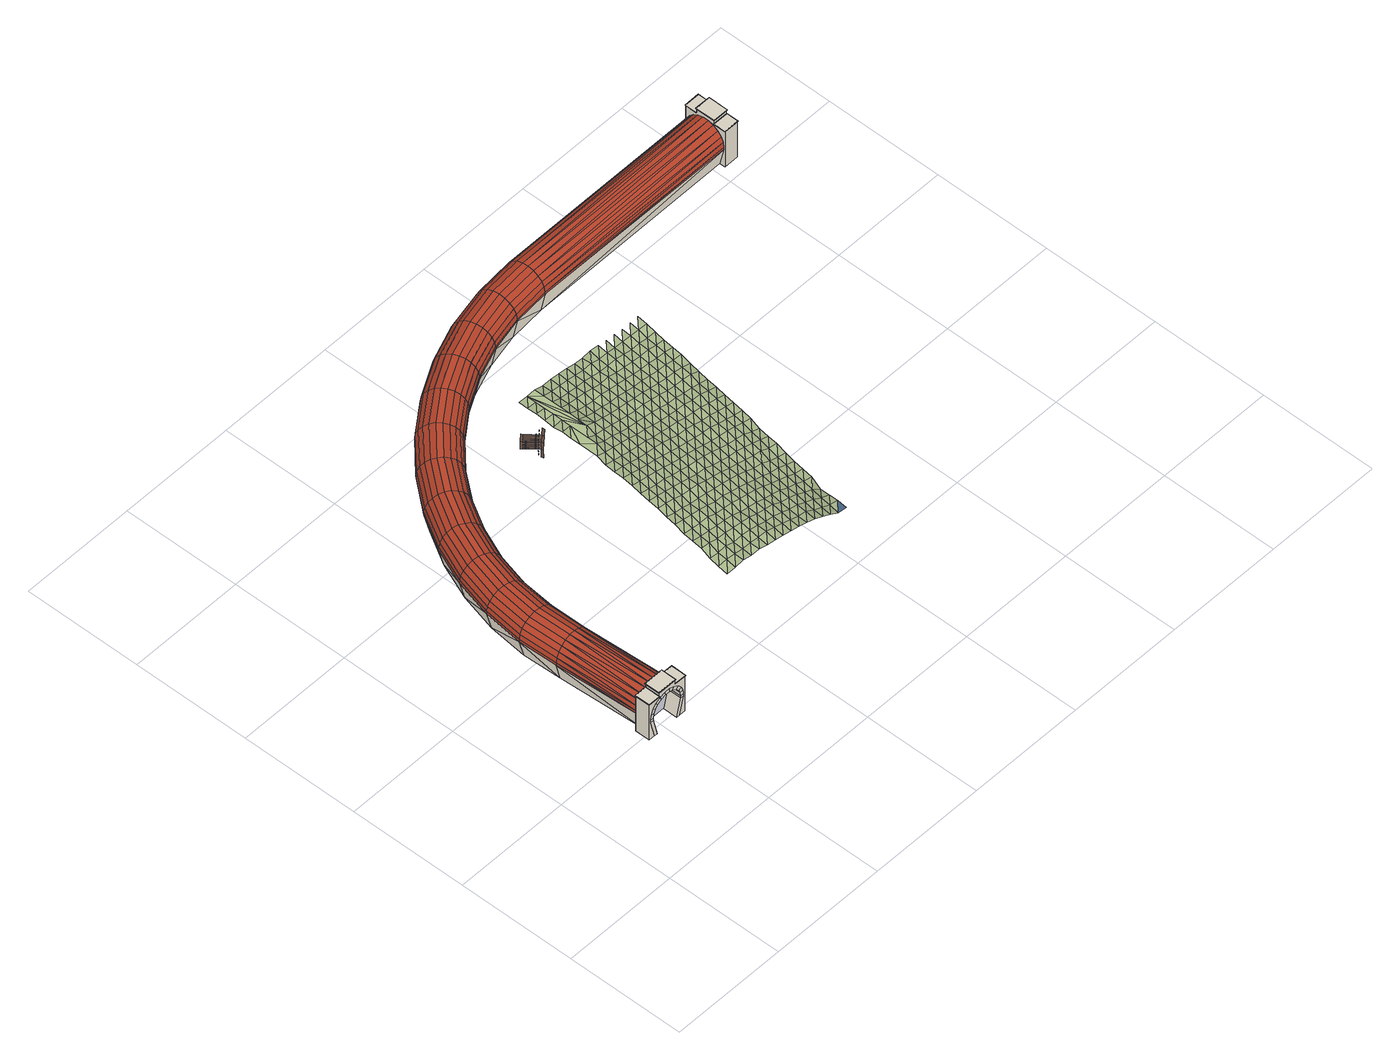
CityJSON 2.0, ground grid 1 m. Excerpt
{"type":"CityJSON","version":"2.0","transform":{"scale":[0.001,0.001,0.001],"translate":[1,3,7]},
"CityObjects":{
"tunnel1":{"type":"Tunnel","children":["tunnel1-1","tunnel1-2"],"geometry":[{"type":"MultiSurface","lod":"3","boundaries":[[[0,1,2]],[[1,0,3]],[[4,5,6]],[[5,4,7]],[[8,9,10]],[[11,10,9]],[[12,8,13]],[[10,13,8]],[[14,12,15]],[[13,15,12]],[[16,14,17]],[[15,17,14]],[[18,19,17]],[[16,17,19]],[[20,21,18]],[[19,18,21]],[[22,23,20]],[[21,20,23]],[[24,25,22]],[[23,22,25]],[[26,27,24]],[[25,24,27]],[[1,27,2]],[[26,2,27]],[[9,28,11]],[[29,11,28]],[[28,4,29]],[[6,29,4]],[[30,31,32]],[[31,30,33]],[[34,35,36]],[[37,34,36]],[[38,39,40]],[[41,40,39]],[[40,41,36]],[[37,36,41]],[[42,43,38]],[[39,38,43]],[[44,45,42]],[[43,42,45]],[[46,47,44]],[[45,44,47]],[[48,49,46]],[[47,46,49]],[[50,51,48]],[[49,48,51]],[[52,53,50]],[[51,50,53]],[[54,55,52]],[[53,52,55]],[[56,57,54]],[[55,54,57]],[[58,59,56]],[[57,56,59]],[[30,59,33]],[[58,33,59]],[[60,41,39,61]],[[62,60,61,63]],[[64,62,63,65]],[[66,64,65,67]],[[68,66,67,69]],[[70,68,69,71]],[[72,70,71,73]],[[74,72,73,75]],[[76,74,75,77]],[[78,76,77,79]],[[80,78,79,81]],[[82,80,81,83]],[[29,82,83,11]],[[61,39,43,84]],[[63,61,84,85]],[[65,63,85,86]],[[67,65,86,87]],[[69,67,87,88]],[[71,69,88,89]],[[73,71,89,90]],[[75,73,90,91]],[[77,75,91,92]],[[79,77,92,93]],[[81,79,93,94]],[[83,81,94,95]],[[11,83,95,10]],[[84,43,45,96]],[[85,84,96,97]],[[86,85,97,98]],[[87,86,98,99]],[[88,87,99,100]],[[89,88,100,101]],[[90,89,101,102]],[[91,90,102,103]],[[92,91,103,104]],[[93,92,104,105]],[[94,93,105,106]],[[95,94,106,107]],[[10,95,107,13]],[[96,45,47,108]],[[97,96,108,109]],[[98,97,109,110]],[[99,98,110,111]],[[100,99,111,112]],[[101,100,112,113]],[[102,101,113,114]],[[103,102,114,115]],[[104,103,115,116]],[[105,104,116,117]],[[106,105,117,118]],[[107,106,118,119]],[[13,107,119,15]],[[108,47,49,120]],[[109,108,120,121]],[[110,109,121,122]],[[111,110,122,123]],[[112,111,123,124]],[[113,112,124,125]],[[114,113,125,126]],[[115,114,126,127]],[[116,115,127,128]],[[117,116,128,129]],[[118,117,129,130]],[[119,118,130,131]],[[15,119,131,17]],[[120,49,51,132]],[[121,120,132,133]],[[122,121,133,134]],[[123,122,134,135]],[[124,123,135,136]],[[125,124,136,137]],[[126,125,137,138]],[[127,126,138,139]],[[128,127,139,140]],[[129,128,140,141]],[[130,129,141,142]],[[131,130,142,143]],[[17,131,143,18]],[[132,51,53,144]],[[133,132,144,145]],[[134,133,145,146]],[[135,134,146,147]],[[136,135,147,148]],[[137,136,148,149]],[[138,137,149,150]],[[139,138,150,151]],[[140,139,151,152]],[[141,140,152,153]],[[142,141,153,154]],[[143,142,154,155]],[[18,143,155,20]],[[144,53,55,156]],[[145,144,156,157]],[[146,145,157,158]],[[147,146,158,159]],[[148,147,159,160]],[[149,148,160,161]],[[150,149,161,162]],[[151,150,162,163]],[[152,151,163,164]],[[153,152,164,165]],[[154,153,165,166]],[[155,154,166,167]],[[20,155,167,22]],[[156,55,57,168]],[[157,156,168,169]],[[158,157,169,170]],[[159,158,170,171]],[[160,159,171,172]],[[161,160,172,173]],[[162,161,173,174]],[[163,162,174,175]],[[164,163,175,176]],[[165,164,176,177]],[[166,165,177,178]],[[167,166,178,179]],[[22,167,179,24]],[[168,57,59,180]],[[169,168,180,181]],[[170,169,181,182]],[[171,170,182,183]],[[172,171,183,184]],[[173,172,184,185]],[[174,173,185,186]],[[175,174,186,187]],[[176,175,187,188]],[[177,176,188,189]],[[178,177,189,190]],[[179,178,190,191]],[[24,179,191,26]],[[180,59,30,192]],[[181,180,192,193]],[[182,181,193,194]],[[183,182,194,195]],[[184,183,195,196]],[[185,184,196,197]],[[186,185,197,198]],[[187,186,198,199]],[[188,187,199,200]],[[189,188,200,201]],[[190,189,201,202]],[[191,190,202,203]],[[26,191,203,2]],[[32,192,30]],[[192,32,204]],[[204,193,192]],[[193,204,205]],[[205,194,193]],[[194,205,206]],[[206,195,194]],[[195,206,207]],[[207,196,195]],[[196,207,208]],[[208,197,196]],[[197,208,209]],[[209,198,197]],[[210,198,209]],[[199,210,211]],[[211,200,199]],[[210,199,198]],[[212,200,211]],[[212,201,200]],[[201,212,213]],[[202,213,214]],[[214,203,202]],[[213,202,201]],[[215,203,214]],[[215,2,203]],[[2,215,0]],[[216,34,37]],[[34,216,217]],[[218,219,220]],[[219,218,221]],[[222,221,218]],[[221,222,223]],[[224,223,222]],[[223,224,225]],[[226,225,224]],[[225,226,227]],[[228,227,226]],[[227,228,229]],[[230,229,228]],[[229,230,231]],[[232,231,230]],[[231,232,233]],[[234,233,232]],[[233,234,235]],[[236,235,234]],[[235,236,237]],[[238,237,236]],[[237,238,239]],[[6,239,238]],[[239,6,5]],[[216,37,41,60]],[[220,216,60,62]],[[218,220,62,64]],[[222,218,64,66]],[[224,222,66,68]],[[226,224,68,70]],[[228,226,70,72]],[[230,228,72,74]],[[232,230,74,76]],[[234,232,76,78]],[[236,234,78,80]],[[238,236,80,82]],[[6,238,82,29]],[[219,217,216,220]],[[1,31,33]],[[31,1,3]],[[7,36,35]],[[36,7,4]],[[40,28,9,38]],[[36,4,28,40]],[[38,9,8,42]],[[42,8,12,44]],[[44,12,14,46]],[[46,14,16,48]],[[48,16,19,50]],[[50,19,21,52]],[[52,21,23,54]],[[54,23,25,56]],[[56,25,27,58]],[[58,27,1,33]],[[31,3,0,215,214,213,212,211,210,209,208,207,206,205,204,32]],[[7,35,34,217,219,221,223,225,227,229,231,233,235,237,239,5]]],"semantics":{"surfaces":[{"type":"WallSurface"},{"type":"RoofSurface"},{"type":"GroundSurface"},{"type":"ClosureSurface"}],"values":[0,0,0,0,0,0,0,0,0,0,0,0,0,0,0,0,0,0,0,0,0,0,0,0,0,0,0,0,0,0,0,0,0,0,0,0,0,0,0,0,0,0,0,0,0,0,0,0,0,0,0,0,0,0,0,0,1,1,1,1,1,1,1,1,1,1,1,1,1,1,1,1,1,1,1,1,1,1,1,1,1,1,1,1,1,1,1,1,1,1,1,1,1,1,1,1,1,1,1,1,1,1,1,1,1,1,1,1,1,1,1,1,1,1,1,1,1,1,1,1,1,1,1,1,1,1,1,1,1,1,1,1,1,1,1,1,1,1,1,1,1,1,1,1,1,1,1,1,1,1,1,1,1,1,1,1,1,1,1,1,1,1,1,1,1,1,1,1,1,1,1,1,1,1,1,1,1,1,1,1,1,1,1,1,1,1,1,1,1,1,1,1,1,1,1,1,1,1,1,1,1,1,1,1,1,1,1,1,1,1,1,1,1,1,1,1,1,1,1,1,1,1,1,1,1,1,1,1,1,1,1,1,1,1,1,1,1,1,1,1,1,1,1,1,1,1,1,1,1,1,1,1,1,1,1,1,1,1,1,1,1,1,1,2,2,2,2,2,2,2,2,2,2,2,2,2,2,2,2,3,3]}}]},
"tunnel1-1":{"type":"TunnelInstallation","attributes":{"function":"1070"},"parents":["tunnel1"],"geometry":[{"type":"MultiSurface","lod":"3","boundaries":[[[240,241,242,243]],[[244,245,246,247]],[[243,242,244,247]],[[242,241,245,244]],[[241,240,246,245]],[[240,243,247,246]],[[248,249,250,251]],[[252,253,254,255]],[[251,250,252,255]],[[250,249,253,252]],[[249,248,254,253]],[[248,251,255,254]],[[256,257,258,259]],[[260,261,262,263]],[[259,258,260,263]],[[258,257,261,260]],[[257,256,262,261]],[[256,259,263,262]],[[35,34,217,219,221,223,225,227,229,231,233,235,237,239,5,7,264,265,266,267,268,269,270,271]],[[7,5,272,273]],[[274,272,5,239]],[[273,272,275,276]],[[264,7,273,276,277,278]],[[279,280,217,34]],[[280,279,281,282]],[[280,283,219,217]],[[284,279,34,35]],[[285,286,225,223]],[[287,288,233,231]],[[279,284,289,281]],[[284,35,271,290,291,289]],[[283,292,221,219]],[[292,285,223,221]],[[286,293,227,225]],[[293,294,229,227]],[[294,287,231,229]],[[288,295,235,233]],[[295,296,237,235]],[[296,274,239,237]],[[265,264,278,297]],[[266,265,297,298]],[[267,266,298,299]],[[268,267,299,300]],[[269,268,300,301]],[[270,269,301,302]],[[271,270,302,290]],[[295,288,303,304]],[[283,280,282,305]],[[288,287,306,303]],[[292,283,305,307]],[[274,296,308,309]],[[286,285,310,311]],[[296,295,304,308]],[[293,286,311,312]],[[294,293,312,313]],[[287,294,313,306]],[[285,292,307,310]],[[272,274,309,275]],[[278,277,314,315,316,317,318,319,320,321,322,323,324,325,326,327,291,290,302,301,300,299,298,297]],[[276,275,314,277]],[[275,309,315,314]],[[309,308,316,315]],[[308,304,317,316]],[[304,303,318,317]],[[303,306,319,318]],[[306,313,320,319]],[[313,312,321,320]],[[312,311,322,321]],[[311,310,323,322]],[[310,307,324,323]],[[307,305,325,324]],[[305,282,326,325]],[[282,281,327,326]],[[291,327,281,289]]]}]},
"tunnel1-2":{"type":"TunnelInstallation","attributes":{"function":"1070"},"parents":["tunnel1"],"geometry":[{"type":"MultiSurface","lod":"3","boundaries":[[[328,329,330,331]],[[332,333,334,335]],[[331,330,332,335]],[[330,329,333,332]],[[329,328,334,333]],[[328,331,335,334]],[[336,337,338,339]],[[340,341,342,343]],[[339,338,340,343]],[[338,337,341,340]],[[337,336,342,341]],[[336,339,343,342]],[[344,345,346,347]],[[348,349,350,351]],[[347,346,348,351]],[[346,345,349,348]],[[345,344,350,349]],[[344,347,351,350]],[[352,353,354,355,356,357,358,359,360,361,362,363,364,365,366,367,368,369,370,371,372,373,374,375]],[[367,366,376,377]],[[378,376,366,365]],[[377,376,379,380]],[[368,367,377,380,3,381]],[[382,383,354,353]],[[383,382,384,385]],[[383,386,355,354]],[[387,382,353,352]],[[388,389,358,357]],[[390,391,362,361]],[[382,387,392,384]],[[387,352,375,393,31,392]],[[386,394,356,355]],[[394,388,357,356]],[[389,395,359,358]],[[395,396,360,359]],[[396,390,361,360]],[[391,397,363,362]],[[397,398,364,363]],[[398,378,365,364]],[[369,368,381,399]],[[370,369,399,400]],[[371,370,400,401]],[[372,371,401,402]],[[373,372,402,403]],[[374,373,403,404]],[[375,374,404,393]],[[397,391,405,406]],[[386,383,385,407]],[[391,390,408,405]],[[394,386,407,409]],[[378,398,410,411]],[[389,388,412,413]],[[398,397,406,410]],[[395,389,413,414]],[[396,395,414,415]],[[390,396,415,408]],[[388,394,409,412]],[[376,378,411,379]],[[381,3,0,215,214,213,212,211,210,209,208,207,206,205,204,32,31,393,404,403,402,401,400,399]],[[380,379,0,3]],[[379,411,215,0]],[[411,410,214,215]],[[410,406,213,214]],[[406,405,212,213]],[[405,408,211,212]],[[408,415,210,211]],[[415,414,209,210]],[[414,413,208,209]],[[413,412,207,208]],[[412,409,206,207]],[[409,407,205,206]],[[407,385,204,205]],[[385,384,32,204]],[[31,32,384,392]]]}]},
"terrain1":{"type":"TINRelief","geometry":[{"type":"CompositeSurface","lod":"3","boundaries":[[[416,417,418]],[[416,418,419]],[[420,421,417]],[[416,420,417]],[[422,423,421]],[[422,421,420]],[[424,425,423]],[[426,416,419]],[[424,423,422]],[[427,428,425]],[[426,419,429]],[[430,420,416]],[[424,427,425]],[[431,432,428]],[[430,416,426]],[[433,422,420]],[[431,428,427]],[[434,435,432]],[[430,433,420]],[[436,424,422]],[[437,426,429]],[[434,432,431]],[[438,439,435]],[[436,422,433]],[[440,427,424]],[[441,437,429]],[[442,430,426]],[[434,438,435]],[[443,444,439]],[[440,424,436]],[[445,431,427]],[[442,426,437]],[[446,433,430]],[[443,439,438]],[[447,448,444]],[[440,445,427]],[[449,434,431]],[[446,430,442]],[[450,436,433]],[[447,444,443]],[[451,437,441]],[[452,453,448]],[[449,431,445]],[[454,438,434]],[[446,450,433]],[[455,440,436]],[[451,441,456]],[[447,452,448]],[[457,442,437]],[[458,459,453]],[[454,434,449]],[[460,443,438]],[[455,436,450]],[[461,445,440]],[[451,457,437]],[[458,453,452]],[[462,446,442]],[[463,464,459]],[[454,460,438]],[[465,447,443]],[[461,440,455]],[[466,449,445]],[[462,442,457]],[[458,463,459]],[[467,450,446]],[[468,469,464]],[[465,443,460]],[[470,452,447]],[[471,451,456]],[[461,466,445]],[[472,454,449]],[[467,446,462]],[[468,464,463]],[[473,455,450]],[[474,475,469]],[[470,447,465]],[[476,471,456]],[[477,458,452]],[[478,457,451]],[[472,449,466]],[[479,460,454]],[[467,473,450]],[[474,469,468]],[[480,461,455]],[[470,477,452]],[[478,451,471]],[[481,463,458]],[[482,462,457]],[[483,475,484]],[[479,454,472]],[[485,465,460]],[[474,484,475]],[[480,455,473]],[[486,466,461]],[[477,481,458]],[[478,482,457]],[[487,468,463]],[[488,467,462]],[[479,485,460]],[[489,470,465]],[[490,471,476]],[[486,461,480]],[[491,472,466]],[[481,487,463]],[[488,462,482]],[[492,474,468]],[[493,473,467]],[[483,494,495]],[[489,465,485]],[[490,476,496]],[[497,477,470]],[[498,478,471]],[[494,483,484]],[[486,491,466]],[[499,479,472]],[[494,500,495]],[[492,468,487]],[[493,467,488]],[[501,484,474]],[[502,480,473]],[[497,470,489]],[[490,498,471]],[[481,477,503]],[[504,482,478]],[[499,472,491]],[[494,484,505]],[[506,485,479]],[[507,508,500]],[[501,474,492]],[[493,502,473]],[[509,505,484]],[[510,486,480]],[[497,503,477]],[[504,478,498]],[[511,487,481]],[[512,488,482]],[[507,500,494]],[[506,479,499]],[[513,489,485]],[[514,490,496]],[[515,516,508]],[[501,509,484]],[[510,480,502]],[[494,505,507]],[[517,491,486]],[[511,481,503]],[[504,512,482]],[[518,492,487]],[[519,493,488]],[[514,496,520]],[[506,513,485]],[[515,508,507]],[[507,505,521]],[[522,498,490]],[[523,497,489]],[[524,525,516]],[[521,505,509]],[[517,486,510]],[[526,499,491]],[[511,518,487]],[[519,488,512]],[[527,501,492]],[[528,502,493]],[[514,522,490]],[[523,489,513]],[[515,524,516]],[[529,504,498]],[[530,503,497]],[[531,532,525]],[[517,526,491]],[[507,521,515]],[[533,506,499]],[[527,492,518]],[[528,493,519]],[[534,509,501]],[[535,510,502]],[[529,498,522]],[[530,497,523]],[[531,525,524]],[[536,512,504]],[[537,511,503]],[[538,539,532]],[[533,499,526]],[[540,514,520]],[[541,513,506]],[[534,501,527]],[[528,535,502]],[[515,531,524]],[[542,521,509]],[[515,521,538]],[[543,517,510]],[[536,504,529]],[[530,537,503]],[[538,532,531]],[[544,521,545]],[[546,518,511]],[[547,519,512]],[[548,540,520]],[[541,506,533]],[[531,515,538]],[[542,545,521]],[[549,522,514]],[[550,523,513]],[[538,521,544]],[[534,542,509]],[[543,510,535]],[[551,526,517]],[[536,547,512]],[[546,511,537]],[[552,528,519]],[[553,527,518]],[[549,514,540]],[[541,550,513]],[[554,529,522]],[[555,530,523]],[[551,517,543]],[[556,544,545]],[[557,533,526]],[[545,542,558]],[[546,553,518]],[[552,519,547]],[[559,534,527]],[[560,535,528]],[[549,554,522]],[[561,538,544]],[[555,523,550]],[[562,561,544]],[[563,536,529]],[[564,537,530]],[[556,545,558]],[[551,557,526]],[[565,540,548]],[[566,562,544]],[[567,541,533]],[[560,528,552]],[[559,527,553]],[[561,562,568]],[[569,543,535]],[[570,542,534]],[[563,529,554]],[[564,530,555]],[[571,547,536]],[[572,546,537]],[[573,538,561]],[[565,548,574]],[[556,566,544]],[[567,533,557]],[[575,549,540]],[[576,568,562]],[[577,550,541]],[[570,534,559]],[[560,569,535]],[[578,558,542]],[[579,551,543]],[[571,536,563]],[[564,572,537]],[[580,552,547]],[[581,553,546]],[[565,575,540]],[[576,562,566]],[[577,541,567]],[[582,554,549]],[[583,561,568]],[[584,555,550]],[[579,543,569]],[[570,578,542]],[[585,557,551]],[[586,556,558]],[[571,580,547]],[[581,546,572]],[[587,560,552]],[[588,559,553]],[[582,549,575]],[[583,568,576]],[[577,584,550]],[[589,563,554]],[[590,573,561]],[[591,564,555]],[[586,558,578]],[[585,551,579]],[[592,565,574]],[[593,567,557]],[[594,566,556]],[[587,552,580]],[[581,588,553]],[[595,569,560]],[[596,570,559]],[[582,589,554]],[[583,590,561]],[[591,555,584]],[[597,571,563]],[[598,572,564]],[[592,574,599]],[[585,593,557]],[[594,556,586]],[[600,575,565]],[[601,577,567]],[[602,576,566]],[[595,560,587]],[[596,559,588]],[[603,579,569]],[[604,578,570]],[[597,563,589]],[[591,598,564]],[[605,580,571]],[[606,581,572]],[[600,565,592]],[[601,567,593]],[[594,602,566]],[[607,582,575]],[[608,584,577]],[[609,583,576]],[[595,603,569]],[[604,570,596]],[[610,585,579]],[[611,586,578]],[[605,571,597]],[[606,572,598]],[[612,587,580]],[[613,588,581]],[[600,607,575]],[[608,577,601]],[[609,576,602]],[[614,589,582]],[[615,591,584]],[[616,590,583]],[[610,579,603]],[[604,611,578]],[[617,593,585]],[[618,592,599]],[[619,594,586]],[[605,612,580]],[[613,581,606]],[[620,595,587]],[[621,596,588]],[[614,582,607]],[[608,615,584]],[[616,583,609]],[[622,597,589]],[[623,598,591]],[[617,585,610]],[[624,618,599]],[[619,586,611]],[[625,601,593]],[[626,600,592]],[[627,602,594]],[[620,587,612]],[[613,621,588]],[[628,603,595]],[[629,604,596]],[[614,622,589]],[[623,591,615]],[[630,605,597]],[[631,606,598]],[[617,625,593]],[[626,592,618]],[[627,594,619]],[[632,608,601]],[[633,607,600]],[[634,609,602]],[[628,595,620]],[[629,596,621]],[[635,610,603]],[[636,611,604]],[[630,597,622]],[[623,631,598]],[[605,637,612]],[[638,613,606]],[[632,601,625]],[[633,600,626]],[[627,634,602]],[[639,615,608]],[[640,614,607]],[[641,616,609]],[[628,635,603]],[[636,604,629]],[[642,617,610]],[[643,618,624]],[[644,619,611]],[[637,605,630]],[[638,606,631]],[[645,620,612]],[[646,621,613]],[[639,608,632]],[[633,640,607]],[[641,609,634]],[[647,623,615]],[[648,622,614]],[[642,610,635]],[[643,624,649]],[[636,644,611]],[[650,625,617]],[[651,626,618]],[[652,627,619]],[[637,645,612]],[[646,613,638]],[[653,628,620]],[[654,629,621]],[[639,647,615]],[[648,614,640]],[[655,631,623]],[[656,630,622]],[[650,617,642]],[[643,651,618]],[[652,619,644]],[[657,632,625]],[[658,633,626]],[[659,634,627]],[[653,620,645]],[[646,654,621]],[[660,635,628]],[[661,636,629]],[[655,623,647]],[[648,656,622]],[[662,638,631]],[[663,637,630]],[[650,657,625]],[[658,626,651]],[[659,627,652]],[[664,639,632]],[[665,640,633]],[[666,641,634]],[[660,628,653]],[[661,629,654]],[[667,643,649]],[[668,642,635]],[[636,669,644]],[[655,662,631]],[[663,630,656]],[[670,646,638]],[[671,645,637]],[[664,632,657]],[[658,665,633]],[[659,666,634]],[[672,647,639]],[[673,648,640]],[[660,668,635]],[[667,649,674]],[[669,636,661]],[[675,651,643]],[[676,650,642]],[[677,652,644]],[[670,638,662]],[[671,637,663]],[[678,654,646]],[[679,653,645]],[[672,639,664]],[[673,640,665]],[[680,655,647]],[[681,656,648]],[[675,643,667]],[[676,642,668]],[[669,677,644]],[[682,658,651]],[[683,657,650]],[[684,659,652]],[[678,646,670]],[[671,679,645]],[[685,661,654]],[[686,660,653]],[[672,680,647]],[[681,648,673]],[[687,662,655]],[[688,663,656]],[[675,682,651]],[[683,650,676]],[[684,652,677]],[[689,665,658]],[[690,664,657]],[[691,666,659]],[[678,685,654]],[[686,653,679]],[[692,669,661]],[[693,667,674]],[[694,668,660]],[[687,655,680]],[[681,688,656]],[[695,670,662]],[[696,671,663]],[[689,658,682]],[[683,690,657]],[[691,659,684]],[[697,673,665]],[[698,672,664]],[[692,661,685]],[[694,660,686]],[[699,693,674]],[[700,677,669]],[[701,675,667]],[[702,676,668]],[[687,695,662]],[[696,663,688]],[[703,678,670]],[[704,679,671]],[[689,697,665]],[[698,664,690]],[[705,681,673]],[[706,680,672]],[[700,669,692]],[[701,667,693]],[[694,702,668]],[[707,684,677]],[[708,682,675]],[[709,683,676]],[[703,670,695]],[[704,671,696]],[[710,685,678]],[[711,686,679]],[[672,698,706]],[[705,673,697]],[[712,688,681]],[[713,687,680]],[[700,707,677]],[[708,675,701]],[[709,676,702]],[[714,691,684]],[[715,689,682]],[[716,690,683]],[[710,678,703]],[[704,711,679]],[[717,692,685]],[[718,693,699]],[[719,694,686]],[[706,713,680]],[[712,681,705]],[[720,696,688]],[[721,695,687]],[[714,684,707]],[[708,715,682]],[[716,683,709]],[[722,697,689]],[[723,698,690]],[[710,717,685]],[[719,686,711]],[[724,700,692]],[[725,701,693]],[[726,702,694]],[[721,687,713]],[[712,720,688]],[[727,704,696]],[[728,703,695]],[[722,689,715]],[[716,723,690]],[[729,705,697]],[[730,706,698]],[[724,692,717]],[[718,725,693]],[[726,694,719]],[[731,707,700]],[[732,708,701]],[[733,709,702]],[[727,696,720]],[[721,728,695]],[[734,711,704]],[[735,710,703]],[[730,698,723]],[[722,729,697]],[[736,712,705]],[[737,713,706]],[[731,700,724]],[[732,701,725]],[[726,733,702]],[[738,714,707]],[[739,715,708]],[[740,716,709]],[[735,703,728]],[[734,704,727]],[[741,719,711]],[[742,717,710]],[[737,706,730]],[[736,705,729]],[[743,720,712]],[[744,721,713]],[[731,738,707]],[[739,708,732]],[[740,709,733]],[[745,722,715]],[[746,723,716]],[[742,710,735]],[[734,741,711]],[[747,726,719]],[[748,724,717]],[[737,744,713]],[[743,712,736]],[[749,727,720]],[[750,728,721]],[[739,745,715]],[[746,716,740]],[[751,729,722]],[[752,730,723]],[[747,719,741]],[[742,748,717]],[[753,733,726]],[[754,731,724]],[[743,749,720]],[[750,721,744]],[[755,734,727]],[[756,735,728]],[[746,752,723]],[[751,722,745]],[[757,736,729]],[[758,737,730]],[[753,726,747]],[[754,724,748]],[[759,740,733]],[[760,738,731]],[[750,756,728]],[[755,727,749]],[[761,741,734]],[[762,742,735]],[[751,757,729]],[[758,730,752]],[[763,743,736]],[[764,744,737]],[[760,731,754]],[[753,759,733]],[[765,746,740]],[[762,735,756]],[[761,734,755]],[[766,747,741]],[[767,748,742]],[[758,764,737]],[[763,736,757]],[[768,749,743]],[[769,750,744]],[[765,740,759]],[[770,752,746]],[[761,766,741]],[[767,742,762]],[[771,753,747]],[[772,754,748]],[[768,743,763]],[[769,744,764]],[[773,755,749]],[[774,756,750]],[[770,746,765]],[[775,758,752]],[[771,747,766]],[[767,772,748]],[[776,759,753]],[[774,750,769]],[[768,773,749]],[[777,761,755]],[[778,762,756]],[[770,775,752]],[[779,764,758]],[[780,754,772]],[[776,753,771]],[[781,765,759]],[[777,755,773]],[[774,778,756]],[[782,766,761]],[[783,767,762]],[[779,758,775]],[[784,769,764]],[[776,781,759]],[[785,770,765]],[[782,761,777]],[[783,762,778]],[[786,771,766]],[[787,772,767]],[[779,784,764]],[[788,774,769]],[[785,765,781]],[[789,775,770]],[[782,786,766]],[[787,767,783]],[[790,776,771]],[[788,769,784]],[[791,778,774]],[[789,770,785]],[[792,779,775]],[[790,771,786]],[[787,793,772]],[[794,781,776]],[[791,774,788]],[[795,783,778]],[[789,792,775]],[[796,784,779]],[[794,776,790]],[[797,785,781]],[[791,795,778]],[[798,787,783]],[[796,779,792]],[[799,788,784]],[[794,797,781]],[[800,789,785]],[[798,783,795]],[[796,799,784]],[[801,791,788]],[[800,785,797]],[[802,792,789]],[[803,787,798]],[[801,788,799]],[[804,795,791]],[[802,789,800]],[[805,796,792]],[[804,791,801]],[[806,798,795]],[[802,805,792]],[[807,799,796]],[[804,806,795]],[[807,796,805]],[[808,801,799]],[[809,798,806]],[[807,808,799]],[[810,804,801]],[[810,801,808]],[[811,806,804]],[[811,804,810]],[[811,812,806]]]}]},
"railway1":{"type":"Railway","attributes":{"function":"1855"},"geometry":[{"type":"MultiSurface","lod":"3","boundaries":[[[813,814,815,816]],[[817,818,819,820]],[[821,822,823,824]],[[817,825,826,818]],[[827,828,820,819]],[[829,830,831,832]],[[826,825,828,827]],[[833,834,835,836]],[[834,837,838,835]],[[839,840,841,842]],[[818,826,827,819]],[[843,824,844,845]],[[839,846,847,840]],[[848,849,842,841]],[[847,846,849,848]],[[850,851,852,853]],[[851,854,855,852]],[[854,856,857,855]],[[858,859,860,861]],[[840,847,848,841]],[[858,862,863,859]],[[864,865,861,860]],[[863,862,865,864]],[[824,823,866,844]],[[867,868,869,870]],[[859,863,864,860]],[[871,872,870,869]],[[867,873,874,868]],[[874,873,872,871]],[[845,844,875,876]],[[877,878,879,880]],[[853,852,881,882]],[[868,874,871,869]],[[852,855,883,881]],[[855,857,884,883]],[[877,885,886,878]],[[887,888,880,879]],[[844,866,889,875]],[[878,886,887,879]],[[890,891,892,893]],[[894,895,896,897]],[[875,889,898,899]]]}]},
"waterbody1":{"type":"WaterBody","attributes":{"class":"1060"},"geometry":[{"type":"MultiSurface","lod":"3","boundaries":[[[718,699,900]]],"semantics":{"surfaces":[{"type":"WaterGroundSurface"}],"values":[0]}}]}
},
"vertices":[
[1182,1070,1164],[1117,1794,992],[1150,1794,1157],[1142,1070,1000],[3235,4134,1025],[5022,4080,1228],[3234,4094,1214],[5022,4119,1063],[2362,3950,1005],[2638,4051,1010],[2374,3913,1192],[2644,4012,1199],[2103,3812,1000],[2119,3778,1186],[1865,3640,996],[1886,3609,1180],[1654,3437,992],[1679,3410,1175],[1500,3183,1170],[1472,3206,990],[1355,2935,1166],[1325,2953,988],[1246,2668,1162],[1213,2681,988],[1174,2389,1160],[1141,2397,988],[1142,2103,1157],[1108,2105,990],[2924,4112,1018],[2926,4072,1205],[812,1785,1148],[881,1070,1000],[842,1070,1164],[856,1787,985],[5022,4420,1228],[5022,4381,1063],[3216,4395,1022],[3210,4433,1212],[2565,4302,1006],[2549,4339,1196],[2888,4371,1013],[2878,4409,1205],[2255,4189,1000],[2236,4224,1189],[1964,4035,995],[1940,4067,1182],[1697,3841,990],[1668,3870,1175],[1460,3613,986],[1427,3638,1167],[1255,3353,982],[1218,3375,1163],[1089,3069,981],[1051,3085,1157],[965,2763,981],[923,2775,1154],[883,2444,981],[841,2450,1151],[847,2116,982],[802,2117,1150],[2878,4409,1231],[2549,4339,1223],[2876,4402,1276],[2551,4332,1268],[2879,4382,1320],[2555,4313,1311],[2883,4351,1356],[2563,4282,1349],[2888,4310,1384],[2574,4243,1375],[2894,4264,1397],[2586,4198,1390],[2900,4216,1398],[2599,4152,1390],[2908,4170,1384],[2613,4107,1377],[2914,4130,1358],[2625,4068,1351],[2919,4098,1321],[2634,4037,1314],[2923,4078,1276],[2641,4018,1269],[2924,4072,1231],[2644,4012,1224],[2235,4224,1215],[2237,4218,1260],[2244,4200,1305],[2255,4170,1342],[2271,4133,1368],[2290,4091,1382],[2310,4046,1382],[2329,4004,1369],[2346,3966,1343],[2360,3937,1307],[2369,3919,1263],[2373,3913,1218],[1939,4067,1208],[1941,4061,1253],[1951,4044,1297],[1967,4017,1333],[1988,3982,1361],[2012,3943,1375],[2037,3902,1375],[2063,3862,1362],[2085,3828,1337],[2103,3801,1301],[2114,3784,1256],[2119,3778,1212],[1668,3870,1201],[1670,3865,1246],[1682,3850,1289],[1702,3825,1327],[1727,3794,1355],[1757,3758,1369],[1787,3721,1369],[1818,3685,1356],[1845,3654,1330],[1866,3630,1295],[1880,3614,1250],[1886,3609,1205],[1426,3638,1194],[1430,3633,1240],[1444,3620,1284],[1466,3599,1321],[1496,3571,1348],[1529,3540,1362],[1565,3507,1364],[1601,3476,1351],[1632,3449,1326],[1656,3427,1289],[1672,3414,1246],[1678,3410,1199],[1218,3375,1189],[1222,3371,1234],[1238,3359,1279],[1263,3341,1316],[1297,3318,1343],[1335,3292,1358],[1375,3265,1359],[1414,3239,1346],[1448,3216,1321],[1476,3198,1284],[1492,3187,1240],[1500,3183,1196],[1049,3085,1183],[1055,3082,1228],[1072,3073,1273],[1099,3059,1311],[1134,3041,1337],[1177,3020,1353],[1220,2999,1353],[1262,2978,1342],[1298,2960,1316],[1329,2946,1279],[1347,2937,1237],[1355,2934,1191],[923,2775,1180],[927,2773,1224],[946,2766,1269],[975,2756,1308],[1012,2743,1335],[1057,2729,1349],[1103,2713,1351],[1148,2699,1337],[1186,2686,1313],[1218,2676,1276],[1238,2670,1233],[1246,2668,1188],[840,2450,1176],[845,2449,1223],[864,2445,1266],[893,2439,1305],[934,2432,1332],[979,2423,1346],[1027,2415,1348],[1073,2406,1336],[1113,2399,1310],[1145,2393,1273],[1166,2390,1231],[1173,2389,1186],[802,2117,1175],[808,2117,1221],[827,2116,1265],[858,2114,1303],[897,2112,1330],[944,2110,1345],[992,2108,1346],[1039,2106,1333],[1081,2105,1308],[1113,2103,1273],[1134,2103,1228],[1141,2103,1183],[812,1785,1175],[817,1785,1220],[836,1785,1265],[867,1786,1301],[907,1787,1330],[953,1788,1345],[1000,1789,1346],[1048,1791,1333],[1089,1792,1308],[1121,1793,1272],[1142,1794,1228],[1150,1794,1183],[842,1070,1189],[849,1070,1234],[869,1070,1279],[899,1070,1316],[941,1070,1342],[988,1070,1356],[1036,1070,1356],[1083,1070,1342],[1124,1070,1316],[1154,1070,1279],[1174,1070,1234],[1182,1070,1189],[3208,4433,1239],[5022,4420,1253],[3208,4406,1327],[5022,4413,1298],[3208,4426,1284],[5022,4393,1343],[3210,4374,1365],[5022,4361,1378],[3211,4334,1391],[5022,4321,1406],[3215,4287,1404],[5022,4274,1419],[3219,4239,1404],[5022,4225,1419],[3223,4193,1391],[5022,4179,1406],[3226,4152,1365],[5022,4138,1378],[3229,4121,1329],[5022,4106,1343],[3232,4101,1285],[5022,4086,1298],[3232,4094,1239],[5022,4080,1253],
[5018,4066,1423],[5150,4066,1423],[5150,4066,1426],[5018,4066,1426],[5150,4170,1426],[5150,4170,1423],[5018,4170,1423],[5018,4170,1426],[5018,4330,1423],[5150,4330,1423],[5150,4330,1426],[5018,4330,1426],[5150,4434,1426],[5150,4434,1423],[5018,4434,1423],[5018,4434,1426],[5018,4166,1462],[5150,4166,1462],[5150,4166,1467],[5018,4166,1467],[5150,4334,1467],[5150,4334,1462],[5018,4334,1462],[5018,4334,1467],[5022,4070,1063],[5022,4070,1423],[5022,4170,1423],[5022,4170,1462],[5022,4330,1462],[5022,4330,1423],[5022,4430,1423],[5022,4430,1063],[5022,4110,1231],[5022,4150,1063],[5022,4110,1250],[5146,4110,1231],[5146,4150,1063],[5146,4119,1063],[5146,4070,1063],[5022,4390,1231],[5022,4390,1250],[5146,4390,1231],[5146,4390,1250],[5022,4384,1289],[5022,4350,1063],[5022,4341,1356],[5022,4308,1378],[5022,4192,1378],[5022,4158,1356],[5146,4350,1063],[5146,4430,1063],[5146,4381,1063],[5022,4368,1326],[5022,4270,1388],[5022,4230,1388],[5022,4132,1326],[5022,4115,1289],[5146,4070,1423],[5146,4170,1423],[5146,4170,1462],[5146,4330,1462],[5146,4330,1423],[5146,4430,1423],[5146,4158,1356],[5146,4132,1326],[5146,4384,1289],[5146,4192,1378],[5146,4368,1326],[5146,4115,1289],[5146,4110,1250],[5146,4341,1356],[5146,4308,1378],[5146,4270,1388],[5146,4230,1388],[5146,4080,1228],[5146,4080,1253],[5146,4086,1298],[5146,4106,1343],[5146,4138,1378],[5146,4179,1406],[5146,4225,1419],[5146,4274,1419],[5146,4321,1406],[5146,4361,1378],[5146,4393,1343],[5146,4413,1298],[5146,4420,1253],[5146,4420,1228],
[1196,942,1359],[1196,1073,1359],[1196,1073,1364],[1196,942,1364],[1092,1073,1364],[1092,1073,1359],[1092,942,1359],[1092,942,1364],[932,942,1359],[932,1073,1359],[932,1073,1364],[932,942,1364],[828,1073,1364],[828,1073,1359],[828,942,1359],[828,942,1364],[1096,942,1400],[1096,1073,1400],[1096,1073,1404],[1096,942,1404],[927,1073,1404],[927,1073,1400],[927,942,1400],[927,942,1404],[881,946,1000],[842,946,1164],[842,946,1189],[849,946,1234],[869,946,1279],[899,946,1316],[941,946,1342],[988,946,1356],[1036,946,1356],[1083,946,1342],[1124,946,1316],[1154,946,1279],[1174,946,1234],[1182,946,1189],[1182,946,1164],[1142,946,1000],[1192,946,1000],[1192,946,1359],[1092,946,1359],[1092,946,1400],[932,946,1400],[932,946,1359],[832,946,1359],[832,946,1000],[1152,946,1167],[1112,946,1000],[1152,946,1188],[1152,1070,1167],[1112,1070,1000],[1192,1070,1000],[872,946,1167],[872,946,1188],[872,1070,1167],[872,1070,1188],[877,946,1227],[911,946,1000],[919,946,1292],[954,946,1314],[1069,946,1314],[1104,946,1292],[911,1070,1000],[832,1070,1000],[893,946,1263],[992,946,1326],[1032,946,1326],[1129,946,1263],[1145,946,1227],[1192,1070,1359],[1092,1070,1359],[1092,1070,1400],[932,1070,1400],[932,1070,1359],[832,1070,1359],[1104,1070,1292],[1129,1070,1263],[877,1070,1227],[1069,1070,1314],[893,1070,1263],[1145,1070,1227],[1152,1070,1188],[919,1070,1292],[954,1070,1314],[992,1070,1326],[1032,1070,1326],
[2200,1480,1317],[2120,1480,1313],[2120,1400,1295],[2200,1400,1298],[2200,1559,1323],[2120,1559,1335],[2200,1639,1364],[2120,1639,1375],[2200,1720,1374],[2120,1720,1391],[2279,1480,1308],[2200,1800,1391],[2120,1800,1404],[2279,1400,1305],[2279,1559,1330],[2200,1880,1419],[2120,1880,1439],[2279,1639,1343],[2200,1960,1433],[2120,1960,1458],[2279,1720,1364],[2360,1480,1295],[2200,2040,1470],[2120,2040,1481],[2279,1800,1380],[2360,1400,1289],[2360,1559,1301],[2200,2120,1487],[2120,2120,1499],[2279,1880,1407],[2360,1639,1336],[2200,2200,1497],[2120,2200,1516],[2279,1960,1420],[2360,1720,1346],[2440,1480,1288],[2200,2280,1513],[2120,2280,1539],[2279,2040,1449],[2360,1800,1380],[2440,1400,1289],[2440,1559,1305],[2200,2360,1534],[2120,2360,1554],[2279,2120,1467],[2360,1880,1391],[2440,1639,1321],[2200,2440,1547],[2120,2440,1553],[2279,2200,1474],[2360,1960,1394],[2440,1720,1337],[2200,2520,1548],[2120,2520,1567],[2279,2280,1500],[2520,1480,1281],[2360,2040,1417],[2440,1800,1345],[2200,2600,1571],[2120,2600,1599],[2520,1400,1263],[2279,2360,1509],[2520,1559,1297],[2360,2120,1444],[2440,1880,1371],[2279,2440,1523],[2520,1639,1311],[2120,2760,1599],[2200,2680,1599],[2360,2200,1465],[2440,1960,1385],[2279,2520,1529],[2520,1720,1323],[2360,2280,1478],[2600,1480,1276],[2440,2040,1407],[2279,2600,1555],[2520,1800,1337],[2200,2920,1599],[2120,2840,1599],[2600,1400,1247],[2360,2360,1489],[2600,1559,1276],[2440,2120,1426],[2120,2920,1603],[2279,2680,1554],[2520,1880,1343],[2360,2440,1497],[2600,1639,1298],[2200,2760,1599],[2440,2200,1438],[2200,3000,1599],[2120,3000,1590],[2279,2760,1561],[2520,1960,1369],[2360,2520,1509],[2600,1720,1292],[2440,2280,1458],[2680,1480,1249],[2200,3080,1599],[2120,3080,1601],[2520,2040,1398],[2360,2600,1532],[2600,1800,1324],[2680,1400,1230],[2279,2840,1599],[2680,1559,1253],[2440,2360,1474],[2200,3160,1599],[2120,3160,1605],[2520,2120,1403],[2360,2680,1548],[2600,1880,1336],[2680,1639,1266],[2440,2440,1481],[2200,3240,1599],[2120,3240,1601],[2520,2200,1423],[2360,2760,1550],[2600,1960,1348],[2680,1720,1275],[2440,2520,1492],[2200,3320,1599],[2120,3320,1603],[2759,1480,1224],[2520,2280,1436],[2360,2840,1564],[2600,2040,1369],[2279,3000,1599],[2279,2920,1599],[2440,2600,1513],[2680,1800,1303],[2759,1400,1207],[2759,1559,1240],[2520,2360,1448],[2600,2120,1374],[2680,1880,1314],[2440,2680,1518],[2759,1639,1247],[2520,2440,1471],[2360,3000,1564],[2600,2200,1398],[2360,2920,1564],[2440,2760,1532],[2680,1960,1337],[2279,3240,1599],[2279,3080,1599],[2759,1720,1262],[2520,2520,1481],[2840,1480,1196],[2360,3080,1571],[2600,2280,1416],[2279,3160,1599],[2680,2040,1348],[2440,2840,1545],[2759,1800,1282],[2520,2600,1486],[2279,3320,1599],[2840,1400,1189],[2840,1559,1212],[2360,3160,1567],[2600,2360,1432],[2440,2920,1542],[2680,2120,1369],[2759,1880,1295],[2520,2680,1494],[2840,1639,1234],[2360,3240,1582],[2600,2440,1457],[2680,2200,1390],[2440,3000,1547],[2759,1960,1314],[2520,2760,1513],[2840,1720,1231],[2360,3320,1576],[2600,2520,1454],[2920,1480,1167],[2680,2280,1398],[2440,3080,1564],[2759,2040,1333],[2520,2840,1525],[2840,1800,1260],[2600,2600,1476],[2920,1400,1164],[2920,1559,1178],[2680,2360,1404],[2440,3160,1557],[2759,2120,1339],[2520,2920,1532],[2840,1880,1266],[2600,2680,1487],[2920,1639,1188],[2680,2440,1430],[2440,3240,1569],[2759,2200,1368],[2520,3000,1531],[2840,1960,1294],[2600,2760,1494],[2920,1720,1210],[2680,2520,1445],[2440,3320,1574],[2759,2280,1381],[3000,1480,1151],[2520,3080,1551],[2840,2040,1301],[2600,2840,1510],[2920,1800,1230],[2680,2600,1449],[3000,1400,1135],[2759,2360,1394],[3000,1559,1157],[2520,3160,1551],[2840,2120,1319],[2600,2920,1512],[2920,1880,1236],[2680,2680,1470],[2759,2440,1404],[3000,1639,1169],[2520,3240,1560],[2840,2200,1349],[2600,3000,1531],[2920,1960,1263],[2680,2760,1477],[2759,2520,1425],[3000,1720,1183],[2520,3320,1569],[2840,2280,1353],[3080,1480,1099],[2600,3080,1532],[2920,2040,1279],[2680,2840,1499],[2759,2600,1433],[3000,1800,1196],[3080,1400,1096],[2840,2360,1372],[3080,1559,1117],[2600,3160,1542],[2920,2120,1294],[2680,2920,1505],[2759,2680,1457],[3000,1880,1215],[2840,2440,1396],[3080,1639,1138],[2600,3240,1547],[2920,2200,1321],[2680,3000,1512],[2759,2760,1478],[3000,1960,1230],[2840,2520,1414],[3080,1720,1144],[2600,3320,1555],[3160,1480,1060],[2920,2280,1333],[2680,3080,1515],[2759,2840,1480],[3000,2040,1255],[2840,2600,1420],[3080,1800,1166],[3160,1400,1051],[3160,1559,1085],[2920,2360,1359],[2680,3160,1523],[2759,2920,1489],[3000,2120,1284],[2840,2680,1436],[3080,1880,1180],[3160,1639,1093],[2920,2440,1377],[2680,3240,1531],[2759,3000,1503],[3000,2200,1295],[2840,2760,1457],[3080,1960,1215],[3160,1720,1119],[2920,2520,1388],[2680,3320,1539],[2759,3080,1518],[3240,1480,1019],[3000,2280,1314],[2840,2840,1474],[3080,2040,1231],[3160,1800,1134],[2920,2600,1407],[3240,1400,998],[2759,3160,1513],[3240,1559,1034],[3000,2360,1346],[2840,2920,1470],[3080,2120,1260],[3160,1880,1162],[2920,2680,1414],[2759,3240,1537],[3240,1639,1061],[3000,2440,1351],[2840,3000,1487],[3080,2200,1281],[3160,1960,1175],[2920,2760,1442],[2759,3320,1529],[3240,1720,1082],[3000,2520,1378],[2840,3080,1492],[3320,1480,998],[3080,2280,1305],[3160,2040,1217],[2920,2840,1449],[3240,1800,1095],[3000,2600,1401],[2840,3160,1507],[3320,1559,998],[3080,2360,1317],[3160,2120,1234],[2920,2920,1468],[3240,1880,1127],[3000,2680,1410],[2840,3240,1512],[3320,1639,998],[3080,2440,1343],[3160,2200,1263],[2920,3000,1471],[3240,1960,1144],[3000,2760,1420],[2840,3320,1539],[3320,1720,1061],[3080,2520,1364],[3160,2280,1279],[2920,3080,1487],[3240,2040,1176],[3000,2840,1436],[3320,1800,1082],[3080,2600,1378],[3160,2360,1297],[2920,3160,1506],[3240,2120,1202],[3000,2920,1452],[3320,1880,1096],[3080,2680,1388],[3160,2440,1317],[2920,3240,1510],[3240,2200,1223],[3000,3000,1458],[3320,1960,1127],[3080,2760,1407],[3160,2520,1343],[2920,3320,1529],[3240,2280,1255],[3000,3080,1477],[3320,2040,1164],[3080,2840,1423],[3160,2600,1372],[3240,2360,1275],[3000,3160,1494],[3320,2120,1175],[3080,2920,1438],[3160,2680,1378],[3240,2440,1298],[3000,3240,1500],[3320,2200,1196],[3080,3000,1455],[3160,2760,1398],[3240,2520,1323],[3320,2280,1237],[3080,3080,1464],[3160,2840,1417],[3000,3320,1513],[3240,2600,1340],[3320,2360,1259],[3080,3160,1471],[3160,2920,1433],[3240,2680,1356],[3320,2440,1278],[3080,3240,1494],[3160,3000,1438],[3240,2760,1391],[3320,2520,1297],[3160,3080,1465],[3240,2840,1401],[3080,3320,1512],[3320,2600,1316],[3160,3160,1470],[3240,2920,1414],[3320,2680,1336],[3160,3240,1490],[3240,3000,1433],[3320,2760,1355],[3240,3080,1446],[3320,2840,1375],[3160,3320,1497],[3240,3160,1458],[3320,2920,1409],[3240,3240,1483],[3320,3000,1420],[3320,3080,1438],[3240,3320,1494],[3320,3160,1457],[3320,3240,1481],[3320,3320,1497],
[2117,3137,1211],[2126,3145,1211],[2126,3145,1212],[2117,3137,1212],[2083,3254,1211],[2156,3174,1210],[2156,3174,1212],[2084,3254,1212],[2116,3111,1211],[2126,3099,1199],[2179,3150,1196],[2169,3161,1210],[2092,3262,1211],[2165,3182,1210],[2165,3182,1212],[2092,3262,1212],[2138,3157,1211],[2146,3166,1210],[2146,3166,1212],[2138,3157,1212],[2094,3239,1218],[2096,3236,1218],[2148,3282,1218],[2145,3285,1218],[2096,3236,1212],[2148,3282,1212],[2105,3274,1211],[2178,3194,1210],[2178,3194,1212],[2106,3274,1212],[2071,3267,1212],[2217,3205,1208],[2123,3314,1210],[2114,3282,1211],[2187,3202,1208],[2187,3202,1211],[2114,3282,1212],[2140,3189,1212],[2140,3189,1218],[2190,3234,1217],[2190,3234,1211],[2142,3186,1218],[2192,3231,1217],[2142,3186,1212],[2192,3231,1211],[2126,3294,1211],[2200,3213,1208],[2200,3213,1211],[2128,3294,1212],[2136,3302,1210],[2209,3222,1208],[2209,3222,1211],[2136,3302,1212],[2227,3193,1196],[2148,3312,1210],[2218,3229,1208],[2218,3229,1210],[2148,3312,1212],[2227,3237,1210],[2158,3319,1212],[2158,3319,1210],[2227,3237,1208],[2267,3247,1207],[2177,3359,1208],[2170,3331,1208],[2240,3248,1208],[2240,3248,1210],[2170,3331,1211],[2241,3277,1215],[2241,3277,1210],[2244,3274,1215],[2243,3274,1210],[2180,3338,1208],[2250,3256,1208],[2250,3256,1210],[2180,3338,1211],[2277,3234,1195],[2259,3263,1207],[2267,3270,1207],[2267,3270,1208],[2259,3263,1208],[2282,3281,1207],[2291,3289,1207],[2291,3289,1208],[2282,3281,1208],[2328,3274,1194],[2319,3287,1205],
[3320,1400,989]
]}
